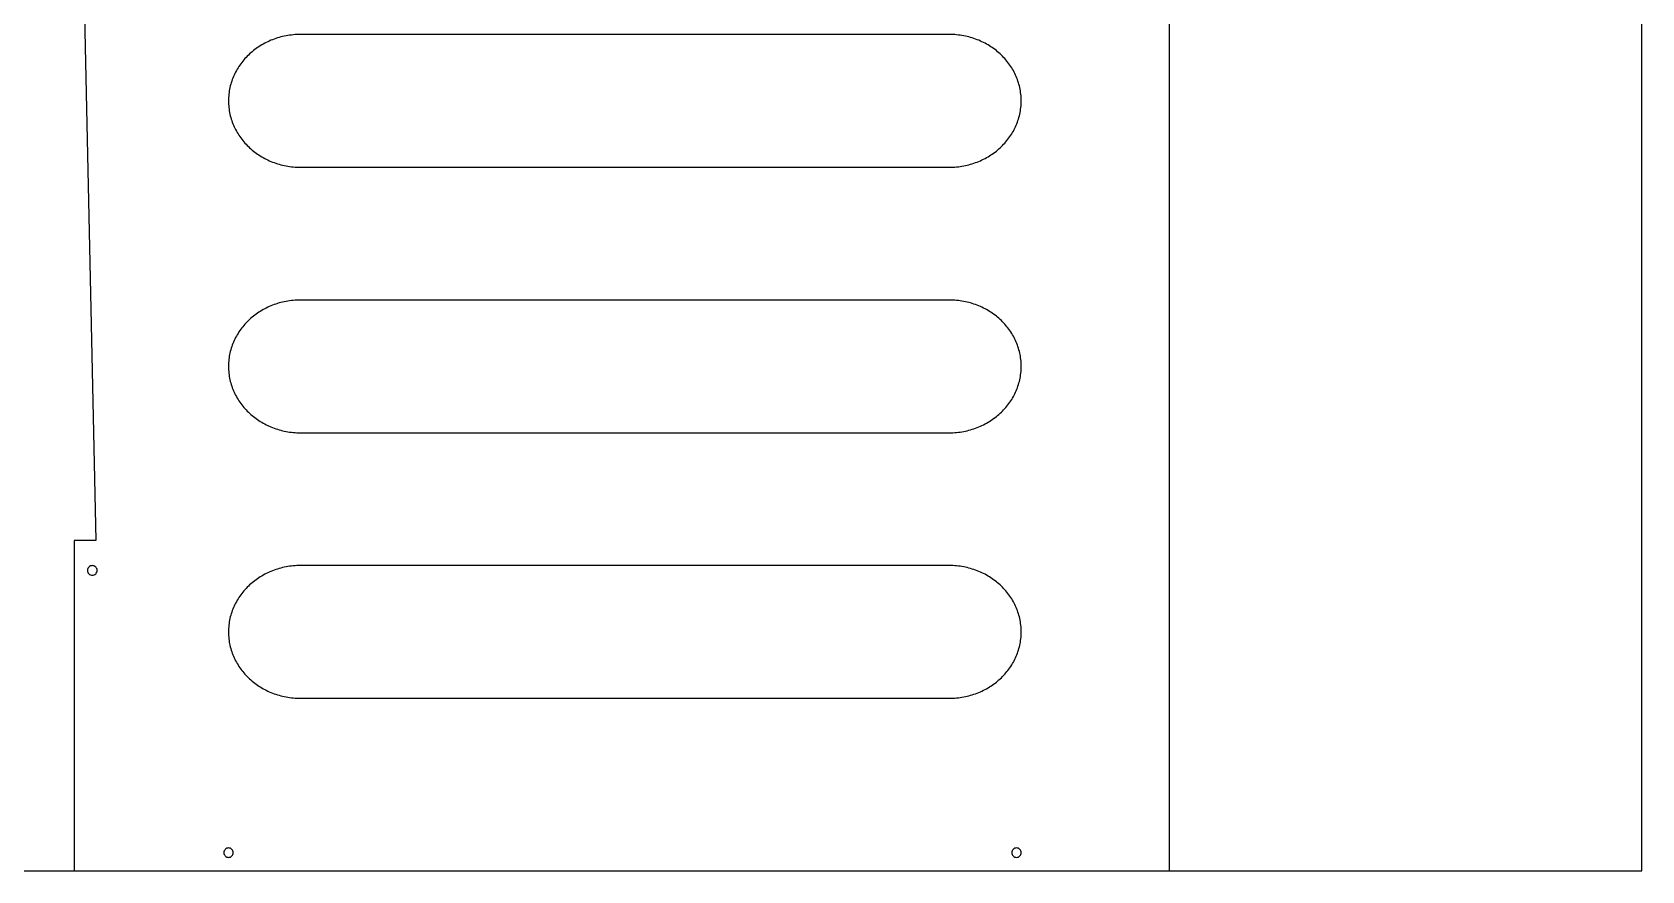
# Model space of a CAD drawing. Extents: x -841 to 7008, y -577 to 2808.
# Drawn here: x 1672 to 2476, y 0 to 419 of the extents above; entities that cross this region are included whole.
import ezdxf

# ---------------------------------------------------------------- set-up
doc = ezdxf.new("R2010")
doc.units = 0
for name, color, linetype in [('DEFAULT_LAYER', 1, 'CONTINUOUS'), ('T5_LOGOLAYER_20', 18, 'CONTINUOUS'), ('T5_LOGOLAYER_21', 18, 'CONTINUOUS')]:
    doc.layers.add(name, color=color, linetype=linetype)

msp = doc.modelspace()

# ---------------------------------------------------------------- linework, layer by layer
at = {"layer": 'DEFAULT_LAYER'}
for points in [[(1769.88, 384.55), (1769.89, 383.69), (1769.92, 382.84), (1769.98, 382), (1770.06, 381.16), (1770.17, 380.33), (1770.29, 379.5), (1770.44, 378.68), (1770.61, 377.87), (1770.8, 377.06), (1771.01, 376.26), (1771.24, 375.47), (1771.5, 374.69), (1771.77, 373.91), (1772.06, 373.15), (1772.37, 372.39), (1772.71, 371.64), (1773.06, 370.9), (1773.43, 370.17), (1773.82, 369.45), (1774.22, 368.74), (1774.65, 368.04), (1775.09, 367.36), (1775.55, 366.68), (1776.03, 366.01), (1776.52, 365.35), (1777.03, 364.71), (1777.56, 364.08), (1778.1, 363.46), (1778.66, 362.85), (1779.23, 362.25), (1779.82, 361.67), (1780.42, 361.1), (1781.04, 360.55), (1781.67, 360), (1782.32, 359.48), (1782.98, 358.96), (1783.65, 358.46), (1784.34, 357.98), (1785.04, 357.51), (1785.75, 357.05), (1786.47, 356.61), (1787.21, 356.19), (1787.96, 355.78), (1788.72, 355.39), (1789.49, 355.02), (1790.27, 354.66), (1791.06, 354.32), (1791.86, 354), (1792.68, 353.69), (1793.5, 353.4), (1794.33, 353.13), (1795.17, 352.88), (1796.02, 352.65), (1796.88, 352.43), (1797.75, 352.24), (1798.62, 352.06), (1799.5, 351.91), (1800.39, 351.77), (1801.29, 351.66), (1802.2, 351.56), (1803.11, 351.49), (1804.02, 351.43), (1804.95, 351.4), (1805.88, 351.39), (2129.88, 351.39), (2130.81, 351.4), (2131.73, 351.43), (2132.65, 351.49), (2133.56, 351.56), (2134.46, 351.66), (2135.36, 351.77), (2136.25, 351.91), (2137.13, 352.06), (2138.01, 352.24), (2138.87, 352.43), (2139.73, 352.65), (2140.58, 352.88), (2141.42, 353.13), (2142.25, 353.4), (2143.08, 353.69), (2143.89, 354), (2144.69, 354.32), (2145.48, 354.66), (2146.27, 355.02), (2147.04, 355.39), (2147.8, 355.78), (2148.54, 356.19), (2149.28, 356.61), (2150, 357.05), (2150.72, 357.51), (2151.42, 357.98), (2152.1, 358.46), (2152.78, 358.96), (2153.44, 359.48), (2154.08, 360), (2154.71, 360.55), (2155.33, 361.1), (2155.94, 361.67), (2156.52, 362.25), (2157.1, 362.85), (2157.66, 363.46), (2158.2, 364.08), (2158.73, 364.71), (2159.24, 365.35), (2159.73, 366.01), (2160.21, 366.68), (2160.67, 367.36), (2161.11, 368.04), (2161.53, 368.74), (2161.94, 369.45), (2162.33, 370.17), (2162.7, 370.9), (2163.05, 371.64), (2163.38, 372.39), (2163.69, 373.15), (2163.99, 373.91), (2164.26, 374.69), (2164.51, 375.47), (2164.74, 376.26), (2164.96, 377.06), (2165.15, 377.87), (2165.31, 378.68), (2165.46, 379.5), (2165.59, 380.33), (2165.69, 381.16), (2165.77, 382), (2165.83, 382.84), (2165.87, 383.69), (2165.88, 384.55), (2165.87, 385.41), (2165.83, 386.26), (2165.77, 387.1), (2165.69, 387.94), (2165.59, 388.77), (2165.46, 389.6), (2165.31, 390.42), (2165.15, 391.23), (2164.96, 392.04), (2164.74, 392.84), (2164.51, 393.63), (2164.26, 394.41), (2163.99, 395.18), (2163.69, 395.95), (2163.38, 396.71), (2163.05, 397.46), (2162.7, 398.2), (2162.33, 398.92), (2161.94, 399.64), (2161.53, 400.35), (2161.11, 401.05), (2160.67, 401.74), (2160.21, 402.42), (2159.73, 403.09), (2159.24, 403.74), (2158.73, 404.39), (2158.2, 405.02), (2157.66, 405.64), (2157.1, 406.25), (2156.52, 406.84), (2155.94, 407.43), (2155.33, 408), (2154.71, 408.55), (2154.08, 409.09), (2153.44, 409.62), (2152.78, 410.14), (2152.1, 410.64), (2151.42, 411.12), (2150.72, 411.59), (2150, 412.04), (2149.28, 412.48), (2148.54, 412.91), (2147.8, 413.31), (2147.04, 413.71), (2146.27, 414.08), (2145.48, 414.44), (2144.69, 414.78), (2143.89, 415.1), (2143.08, 415.41), (2142.25, 415.7), (2141.42, 415.97), (2140.58, 416.22), (2139.73, 416.45), (2138.87, 416.66), (2138.01, 416.86), (2137.13, 417.03), (2136.25, 417.19), (2135.36, 417.33), (2134.46, 417.44), (2133.56, 417.54), (2132.65, 417.61), (2131.73, 417.66), (2130.81, 417.7), (2129.88, 417.71), (1805.88, 417.71), (1804.95, 417.7), (1804.02, 417.66), (1803.11, 417.61), (1802.2, 417.54), (1801.29, 417.44), (1800.39, 417.33), (1799.5, 417.19), (1798.62, 417.03), (1797.75, 416.86), (1796.88, 416.66), (1796.02, 416.45), (1795.17, 416.22), (1794.33, 415.97), (1793.5, 415.7), (1792.68, 415.41), (1791.86, 415.1), (1791.06, 414.78), (1790.27, 414.44), (1789.49, 414.08), (1788.72, 413.71), (1787.96, 413.31), (1787.21, 412.91), (1786.47, 412.48), (1785.75, 412.04), (1785.04, 411.59), (1784.34, 411.12), (1783.65, 410.64), (1782.98, 410.14), (1782.32, 409.62), (1781.67, 409.09), (1781.04, 408.55), (1780.42, 408), (1779.82, 407.43), (1779.23, 406.84), (1778.66, 406.25), (1778.1, 405.64), (1777.56, 405.02), (1777.03, 404.39), (1776.52, 403.74), (1776.03, 403.09), (1775.55, 402.42), (1775.09, 401.74), (1774.65, 401.05), (1774.22, 400.35), (1773.82, 399.64), (1773.43, 398.92), (1773.06, 398.2), (1772.71, 397.46), (1772.37, 396.71), (1772.06, 395.95), (1771.77, 395.18), (1771.5, 394.41), (1771.24, 393.63), (1771.01, 392.84), (1770.8, 392.04), (1770.61, 391.23), (1770.44, 390.42), (1770.29, 389.6), (1770.17, 388.77), (1770.06, 387.94), (1769.98, 387.1), (1769.92, 386.26), (1769.89, 385.41)], [(1769.88, 251.91), (1769.89, 251.06), (1769.92, 250.21), (1769.98, 249.36), (1770.06, 248.52), (1770.17, 247.69), (1770.29, 246.86), (1770.44, 246.05), (1770.61, 245.23), (1770.8, 244.43), (1771.01, 243.63), (1771.24, 242.84), (1771.5, 242.05), (1771.77, 241.28), (1772.06, 240.51), (1772.37, 239.76), (1772.71, 239.01), (1773.06, 238.27), (1773.43, 237.54), (1773.82, 236.82), (1774.22, 236.11), (1774.65, 235.41), (1775.09, 234.72), (1775.55, 234.04), (1776.03, 233.38), (1776.52, 232.72), (1777.03, 232.08), (1777.56, 231.44), (1778.1, 230.82), (1778.66, 230.21), (1779.23, 229.62), (1779.82, 229.04), (1780.42, 228.47), (1781.04, 227.91), (1781.67, 227.37), (1782.32, 226.84), (1782.98, 226.33), (1783.65, 225.83), (1784.34, 225.34), (1785.04, 224.87), (1785.75, 224.42), (1786.47, 223.98), (1787.21, 223.56), (1787.96, 223.15), (1788.72, 222.76), (1789.49, 222.38), (1790.27, 222.03), (1791.06, 221.69), (1791.86, 221.36), (1792.68, 221.06), (1793.5, 220.77), (1794.33, 220.5), (1795.17, 220.25), (1796.02, 220.01), (1796.88, 219.8), (1797.75, 219.61), (1798.62, 219.43), (1799.5, 219.27), (1800.39, 219.14), (1801.29, 219.02), (1802.2, 218.93), (1803.11, 218.85), (1804.02, 218.8), (1804.95, 218.77), (1805.88, 218.76), (2129.88, 218.76), (2130.81, 218.77), (2131.73, 218.8), (2132.65, 218.85), (2133.56, 218.93), (2134.46, 219.02), (2135.36, 219.14), (2136.25, 219.27), (2137.13, 219.43), (2138.01, 219.61), (2138.87, 219.8), (2139.73, 220.01), (2140.58, 220.25), (2141.42, 220.5), (2142.25, 220.77), (2143.08, 221.06), (2143.89, 221.36), (2144.69, 221.69), (2145.48, 222.03), (2146.27, 222.38), (2147.04, 222.76), (2147.8, 223.15), (2148.54, 223.56), (2149.28, 223.98), (2150, 224.42), (2150.72, 224.87), (2151.42, 225.34), (2152.1, 225.83), (2152.78, 226.33), (2153.44, 226.84), (2154.08, 227.37), (2154.71, 227.91), (2155.33, 228.47), (2155.94, 229.04), (2156.52, 229.62), (2157.1, 230.21), (2157.66, 230.82), (2158.2, 231.44), (2158.73, 232.08), (2159.24, 232.72), (2159.73, 233.38), (2160.21, 234.04), (2160.67, 234.72), (2161.11, 235.41), (2161.53, 236.11), (2161.94, 236.82), (2162.33, 237.54), (2162.7, 238.27), (2163.05, 239.01), (2163.38, 239.76), (2163.69, 240.51), (2163.99, 241.28), (2164.26, 242.05), (2164.51, 242.84), (2164.74, 243.63), (2164.96, 244.43), (2165.15, 245.23), (2165.31, 246.05), (2165.46, 246.86), (2165.59, 247.69), (2165.69, 248.52), (2165.77, 249.36), (2165.83, 250.21), (2165.87, 251.06), (2165.88, 251.91), (2165.87, 252.77), (2165.83, 253.62), (2165.77, 254.47), (2165.69, 255.3), (2165.59, 256.14), (2165.46, 256.96), (2165.31, 257.78), (2165.15, 258.6), (2164.96, 259.4), (2164.74, 260.2), (2164.51, 260.99), (2164.26, 261.78), (2163.99, 262.55), (2163.69, 263.32), (2163.38, 264.07), (2163.05, 264.82), (2162.7, 265.56), (2162.33, 266.29), (2161.94, 267.01), (2161.53, 267.72), (2161.11, 268.42), (2160.67, 269.11), (2160.21, 269.79), (2159.73, 270.45), (2159.24, 271.11), (2158.73, 271.75), (2158.2, 272.39), (2157.66, 273.01), (2157.1, 273.61), (2156.52, 274.21), (2155.94, 274.79), (2155.33, 275.36), (2154.71, 275.92), (2154.08, 276.46), (2153.44, 276.99), (2152.78, 277.5), (2152.1, 278), (2151.42, 278.49), (2150.72, 278.96), (2150, 279.41), (2149.28, 279.85), (2148.54, 280.27), (2147.8, 280.68), (2147.04, 281.07), (2146.27, 281.45), (2145.48, 281.8), (2144.69, 282.14), (2143.89, 282.47), (2143.08, 282.77), (2142.25, 283.06), (2141.42, 283.33), (2140.58, 283.58), (2139.73, 283.82), (2138.87, 284.03), (2138.01, 284.22), (2137.13, 284.4), (2136.25, 284.56), (2135.36, 284.69), (2134.46, 284.81), (2133.56, 284.9), (2132.65, 284.98), (2131.73, 285.03), (2130.81, 285.06), (2129.88, 285.07), (1805.88, 285.07), (1804.95, 285.06), (1804.02, 285.03), (1803.11, 284.98), (1802.2, 284.9), (1801.29, 284.81), (1800.39, 284.69), (1799.5, 284.56), (1798.62, 284.4), (1797.75, 284.22), (1796.88, 284.03), (1796.02, 283.82), (1795.17, 283.58), (1794.33, 283.33), (1793.5, 283.06), (1792.68, 282.77), (1791.86, 282.47), (1791.06, 282.14), (1790.27, 281.8), (1789.49, 281.45), (1788.72, 281.07), (1787.96, 280.68), (1787.21, 280.27), (1786.47, 279.85), (1785.75, 279.41), (1785.04, 278.96), (1784.34, 278.49), (1783.65, 278), (1782.98, 277.5), (1782.32, 276.99), (1781.67, 276.46), (1781.04, 275.92), (1780.42, 275.36), (1779.82, 274.79), (1779.23, 274.21), (1778.66, 273.61), (1778.1, 273.01), (1777.56, 272.39), (1777.03, 271.75), (1776.52, 271.11), (1776.03, 270.45), (1775.55, 269.79), (1775.09, 269.11), (1774.65, 268.42), (1774.22, 267.72), (1773.82, 267.01), (1773.43, 266.29), (1773.06, 265.56), (1772.71, 264.82), (1772.37, 264.07), (1772.06, 263.32), (1771.77, 262.55), (1771.5, 261.78), (1771.24, 260.99), (1771.01, 260.2), (1770.8, 259.4), (1770.61, 258.6), (1770.44, 257.78), (1770.29, 256.96), (1770.17, 256.14), (1770.06, 255.3), (1769.98, 254.47), (1769.92, 253.62), (1769.89, 252.77)], [(1769.88, 119.28), (1769.89, 118.42), (1769.92, 117.57), (1769.98, 116.73), (1770.06, 115.89), (1770.17, 115.06), (1770.29, 114.23), (1770.44, 113.41), (1770.61, 112.6), (1770.8, 111.79), (1771.01, 110.99), (1771.24, 110.2), (1771.5, 109.42), (1771.77, 108.65), (1772.06, 107.88), (1772.37, 107.12), (1772.71, 106.37), (1773.06, 105.63), (1773.43, 104.9), (1773.82, 104.18), (1774.22, 103.47), (1774.65, 102.78), (1775.09, 102.09), (1775.55, 101.41), (1776.03, 100.74), (1776.52, 100.08), (1777.03, 99.44), (1777.56, 98.81), (1778.1, 98.19), (1778.66, 97.58), (1779.23, 96.98), (1779.82, 96.4), (1780.42, 95.83), (1781.04, 95.28), (1781.67, 94.74), (1782.32, 94.21), (1782.98, 93.69), (1783.65, 93.19), (1784.34, 92.71), (1785.04, 92.24), (1785.75, 91.78), (1786.47, 91.35), (1787.21, 90.92), (1787.96, 90.51), (1788.72, 90.12), (1789.49, 89.75), (1790.27, 89.39), (1791.06, 89.05), (1791.86, 88.73), (1792.68, 88.42), (1793.5, 88.13), (1794.33, 87.86), (1795.17, 87.61), (1796.02, 87.38), (1796.88, 87.17), (1797.75, 86.97), (1798.62, 86.8), (1799.5, 86.64), (1800.39, 86.5), (1801.29, 86.39), (1802.2, 86.29), (1803.11, 86.22), (1804.02, 86.16), (1804.95, 86.13), (1805.88, 86.12), (2129.88, 86.12), (2130.81, 86.13), (2131.73, 86.16), (2132.65, 86.22), (2133.56, 86.29), (2134.46, 86.39), (2135.36, 86.5), (2136.25, 86.64), (2137.13, 86.8), (2138.01, 86.97), (2138.87, 87.17), (2139.73, 87.38), (2140.58, 87.61), (2141.42, 87.86), (2142.25, 88.13), (2143.08, 88.42), (2143.89, 88.73), (2144.69, 89.05), (2145.48, 89.39), (2146.27, 89.75), (2147.04, 90.12), (2147.8, 90.51), (2148.54, 90.92), (2149.28, 91.35), (2150, 91.78), (2150.72, 92.24), (2151.42, 92.71), (2152.1, 93.19), (2152.78, 93.69), (2153.44, 94.21), (2154.08, 94.74), (2154.71, 95.28), (2155.33, 95.83), (2155.94, 96.4), (2156.52, 96.98), (2157.1, 97.58), (2157.66, 98.19), (2158.2, 98.81), (2158.73, 99.44), (2159.24, 100.08), (2159.73, 100.74), (2160.21, 101.41), (2160.67, 102.09), (2161.11, 102.78), (2161.53, 103.47), (2161.94, 104.18), (2162.33, 104.9), (2162.7, 105.63), (2163.05, 106.37), (2163.38, 107.12), (2163.69, 107.88), (2163.99, 108.65), (2164.26, 109.42), (2164.51, 110.2), (2164.74, 110.99), (2164.96, 111.79), (2165.15, 112.6), (2165.31, 113.41), (2165.46, 114.23), (2165.59, 115.06), (2165.69, 115.89), (2165.77, 116.73), (2165.83, 117.57), (2165.87, 118.42), (2165.88, 119.28), (2165.87, 120.14), (2165.83, 120.99), (2165.77, 121.83), (2165.69, 122.67), (2165.59, 123.5), (2165.46, 124.33), (2165.31, 125.15), (2165.15, 125.96), (2164.96, 126.77), (2164.74, 127.57), (2164.51, 128.36), (2164.26, 129.14), (2163.99, 129.92), (2163.69, 130.68), (2163.38, 131.44), (2163.05, 132.19), (2162.7, 132.93), (2162.33, 133.66), (2161.94, 134.38), (2161.53, 135.09), (2161.11, 135.79), (2160.67, 136.47), (2160.21, 137.15), (2159.73, 137.82), (2159.24, 138.48), (2158.73, 139.12), (2158.2, 139.75), (2157.66, 140.37), (2157.1, 140.98), (2156.52, 141.58), (2155.94, 142.16), (2155.33, 142.73), (2154.71, 143.28), (2154.08, 143.82), (2153.44, 144.35), (2152.78, 144.87), (2152.1, 145.37), (2151.42, 145.85), (2150.72, 146.32), (2150, 146.78), (2149.28, 147.21), (2148.54, 147.64), (2147.8, 148.05), (2147.04, 148.44), (2146.27, 148.81), (2145.48, 149.17), (2144.69, 149.51), (2143.89, 149.83), (2143.08, 150.14), (2142.25, 150.43), (2141.42, 150.7), (2140.58, 150.95), (2139.73, 151.18), (2138.87, 151.39), (2138.01, 151.59), (2137.13, 151.77), (2136.25, 151.92), (2135.36, 152.06), (2134.46, 152.17), (2133.56, 152.27), (2132.65, 152.34), (2131.73, 152.4), (2130.81, 152.43), (2129.88, 152.44), (1805.88, 152.44), (1804.95, 152.43), (1804.02, 152.4), (1803.11, 152.34), (1802.2, 152.27), (1801.29, 152.17), (1800.39, 152.06), (1799.5, 151.92), (1798.62, 151.77), (1797.75, 151.59), (1796.88, 151.39), (1796.02, 151.18), (1795.17, 150.95), (1794.33, 150.7), (1793.5, 150.43), (1792.68, 150.14), (1791.86, 149.83), (1791.06, 149.51), (1790.27, 149.17), (1789.49, 148.81), (1788.72, 148.44), (1787.96, 148.05), (1787.21, 147.64), (1786.47, 147.21), (1785.75, 146.78), (1785.04, 146.32), (1784.34, 145.85), (1783.65, 145.37), (1782.98, 144.87), (1782.32, 144.35), (1781.67, 143.82), (1781.04, 143.28), (1780.42, 142.73), (1779.82, 142.16), (1779.23, 141.58), (1778.66, 140.98), (1778.1, 140.37), (1777.56, 139.75), (1777.03, 139.12), (1776.52, 138.48), (1776.03, 137.82), (1775.55, 137.15), (1775.09, 136.47), (1774.65, 135.79), (1774.22, 135.09), (1773.82, 134.38), (1773.43, 133.66), (1773.06, 132.93), (1772.71, 132.19), (1772.37, 131.44), (1772.06, 130.68), (1771.77, 129.92), (1771.5, 129.14), (1771.24, 128.36), (1771.01, 127.57), (1770.8, 126.77), (1770.61, 125.96), (1770.44, 125.15), (1770.29, 124.33), (1770.17, 123.5), (1770.06, 122.67), (1769.98, 121.83), (1769.92, 120.99), (1769.89, 120.14)]]:
    msp.add_lwpolyline(points, close=True, dxfattribs=at)
for points in [[(1769.94, 11.37, 0.414214), (1767.59, 9.02, 0.414214), (1769.94, 6.67, 0.414214), (1772.29, 9.02, 0.414214)], [(2163.54, 11.37, 0.414214), (2161.19, 9.02, 0.414214), (2163.54, 6.67, 0.414214), (2165.89, 9.02, 0.414214)]]:
    msp.add_lwpolyline(points, format="xyb", close=True, dxfattribs=at)
at = {"layer": 'T5_LOGOLAYER_20'}
msp.add_lwpolyline([(1255.86, 0), (2475.86, 0), (2475.86, 2440), (1255.86, 2440)], close=True, dxfattribs=at)
msp.add_lwpolyline([(1701.86, 152.4, 0.414214), (1699.46, 150, 0.414214), (1701.86, 147.6, 0.414214), (1704.26, 150, 0.414214)], format="xyb", close=True, dxfattribs=at)
at = {"layer": 'T5_LOGOLAYER_21'}
msp.add_lwpolyline([(1692.84, -0.04), (2239.86, 0), (2239.85, 1267), (1679.84, 1266.98), (1703.59, 165), (1692.81, 165)], close=True, dxfattribs=at)

doc.saveas('drawing.dxf')
